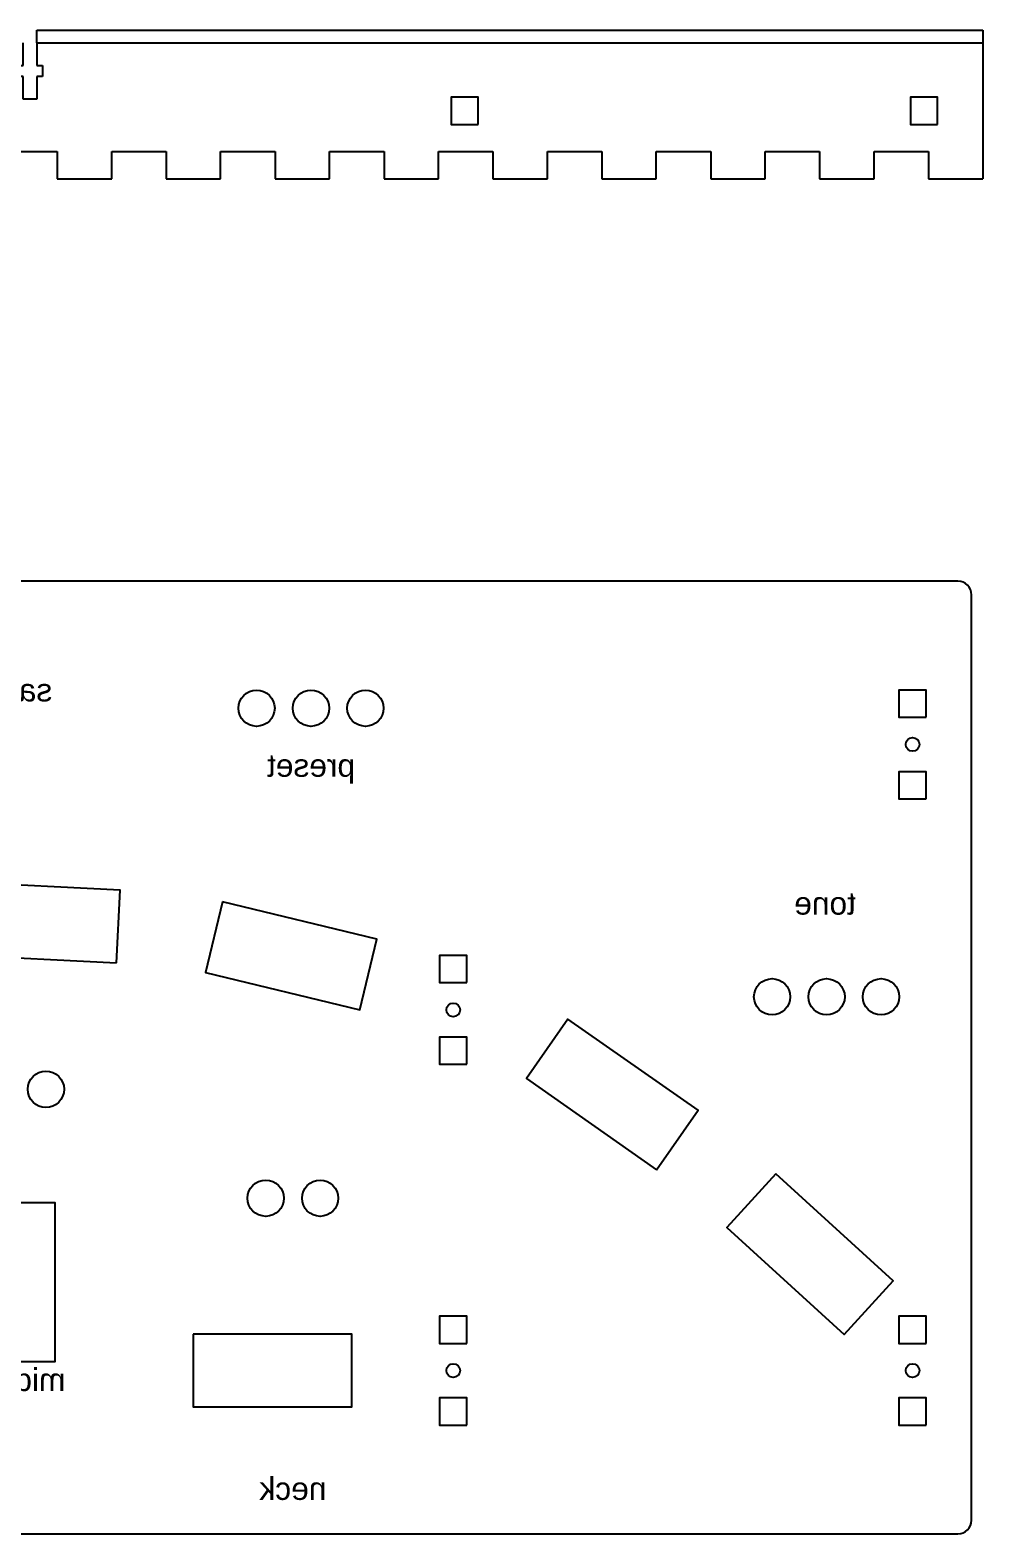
# Model space of a CAD drawing. Header units: millimetres. Extents: x -118 to 856, y -46 to 612.
# Drawn here: x 645.5 to 855.5, y -46.3 to 285.2 of the extents above; entities that cross this region are included whole.
import ezdxf
from ezdxf.enums import TextEntityAlignment as Align

# ---------------------------------------------------------------- set-up
doc = ezdxf.new("R2010")
doc.units = ezdxf.units.MM
doc.layers.add('Holes', color=1, linetype='Continuous')
doc.layers.add('text', color=5, linetype='Continuous')
doc.styles.get("Standard").update_dxf_attribs({"font": 'Arial.ttf'})

# ---------------------------------------------------------------- blocks, each defined once
blk = doc.blocks.new('M3 Bolt Nut Slot')
for p, q in [((-12.4, -3), (-12.4, 0)), ((-12.4, 0), (-7.4, 0)), ((-7.4, 0), (-7.4, 1.25)), ((-7.4, 1.25), (-5, 1.25)), ((-5, 1.25), (-5, 0)), ((-5, 0), (0, 0)), ((-7.4, -3), (-12.4, -3)), ((-7.4, -4.25), (-7.4, -3)), ((0, -3), (-5, -3)), ((-5, -3), (-5, -4.25)), ((-5, -4.25), (-7.4, -4.25))]:
    blk.add_line(p, q)
blk = doc.blocks.new('Front Panel')
for p, q in [((211.5, -2.798), (211.5, 0)), ((211.5, 0), (420, 0)), ((211.5, -2.798), (211.5, 0)), ((211.5, 0), (420, 0)), ((211.5, -2.798), (211.5, 0)), ((211.5, 0), (420, 0)), ((211.5, -2.798), (211.5, 0)), ((211.5, 0), (420, 0)), ((211.5, -2.798), (211.5, 0)), ((211.5, 0), (420, 0)), ((211.5, -2.798), (211.5, 0)), ((211.5, 0), (420, 0)), ((211.5, -2.798), (211.5, 0)), ((211.5, 0), (420, 0)), ((211.5, -2.798), (211.5, 0)), ((211.5, 0), (420, 0)), ((211.5, -2.798), (211.5, 0)), ((211.5, 0), (420, 0)), ((211.5, -2.798), (211.5, 0)), ((211.5, 0), (420, 0)), ((211.5, -2.798), (211.5, 0)), ((211.5, 0), (420, 0)), ((211.5, -2.798), (211.5, 0)), ((211.5, 0), (420, 0)), ((211.5, -2.798), (211.5, 0)), ((211.5, 0), (420, 0)), ((211.5, -2.798), (211.5, 0)), ((211.5, 0), (420, 0)), ((211.5, -2.798), (211.5, 0)), ((211.5, 0), (420, 0)), ((211.5, -2.798), (211.5, 0)), ((211.5, 0), (420, 0)), ((211.5, -2.798), (211.5, 0)), ((211.5, 0), (420, 0)), ((211.5, -2.798), (211.5, 0)), ((211.5, 0), (420, 0)), ((211.5, -2.798), (211.5, 0)), ((211.5, 0), (420, 0)), ((211.5, -2.798), (211.5, 0)), ((211.5, 0), (420, 0)), ((211.5, -2.798), (211.5, 0)), ((211.5, 0), (420, 0)), ((211.5, -2.798), (211.5, 0)), ((211.5, 0), (420, 0)), ((211.5, -2.798), (211.5, 0)), ((211.5, 0), (420, 0)), ((211.5, -2.798), (211.5, 0)), ((211.5, 0), (420, 0)), ((211.5, -2.798), (211.5, 0)), ((211.5, 0), (420, 0)), ((211.5, -2.798), (211.5, 0)), ((211.5, 0), (420, 0)), ((211.5, -2.798), (211.5, 0)), ((211.5, 0), (420, 0)), ((211.5, -2.798), (211.5, 0)), ((211.5, 0), (420, 0)), ((211.5, -2.798), (211.5, 0)), ((211.5, 0), (420, 0)), ((211.5, -2.798), (211.5, 0)), ((211.5, 0), (420, 0)), ((420, 0), (420, -32.798)), ((420, 0), (420, -32.798)), ((420, 0), (420, -32.798)), ((420, 0), (420, -32.798)), ((420, 0), (420, -32.798)), ((420, 0), (420, -32.798)), ((420, 0), (420, -32.798)), ((420, 0), (420, -32.798)), ((204, -26.798), (216, -26.798)), ((204, -26.798), (216, -26.798)), ((204, -26.798), (216, -26.798)), ((204, -26.798), (216, -26.798)), ((204, -26.798), (216, -26.798)), ((204, -26.798), (216, -26.798)), ((204, -26.798), (216, -26.798)), ((204, -26.798), (216, -26.798)), ((204, -26.798), (216, -26.798)), ((204, -26.798), (216, -26.798)), ((204, -26.798), (216, -26.798)), ((204, -26.798), (216, -26.798)), ((204, -26.798), (216, -26.798)), ((204, -26.798), (216, -26.798)), ((204, -26.798), (216, -26.798)), ((204, -26.798), (216, -26.798)), ((204, -26.798), (216, -26.798)), ((204, -26.798), (216, -26.798)), ((204, -26.798), (216, -26.798)), ((204, -26.798), (216, -26.798)), ((204, -26.798), (216, -26.798)), ((204, -26.798), (216, -26.798)), ((204, -26.798), (216, -26.798)), ((204, -26.798), (216, -26.798)), ((204, -26.798), (216, -26.798)), ((204, -26.798), (216, -26.798)), ((204, -26.798), (216, -26.798)), ((204, -26.798), (216, -26.798)), ((204, -26.798), (216, -26.798)), ((204, -26.798), (216, -26.798)), ((216, -26.798), (216, -32.798)), ((216, -26.798), (216, -32.798)), ((216, -26.798), (216, -32.798)), ((216, -26.798), (216, -32.798)), ((216, -26.798), (216, -32.798)), ((216, -26.798), (216, -32.798)), ((216, -26.798), (216, -32.798)), ((216, -26.798), (216, -32.798)), ((216, -26.798), (216, -32.798)), ((216, -26.798), (216, -32.798)), ((216, -26.798), (216, -32.798)), ((216, -26.798), (216, -32.798)), ((216, -26.798), (216, -32.798)), ((216, -26.798), (216, -32.798)), ((216, -26.798), (216, -32.798)), ((216, -26.798), (216, -32.798)), ((216, -26.798), (216, -32.798)), ((216, -26.798), (216, -32.798)), ((216, -26.798), (216, -32.798)), ((216, -26.798), (216, -32.798)), ((216, -26.798), (216, -32.798)), ((216, -26.798), (216, -32.798)), ((216, -26.798), (216, -32.798)), ((216, -26.798), (216, -32.798)), ((216, -26.798), (216, -32.798)), ((216, -26.798), (216, -32.798)), ((216, -26.798), (216, -32.798)), ((216, -26.798), (216, -32.798)), ((216, -26.798), (216, -32.798)), ((216, -26.798), (216, -32.798)), ((228, -32.798), (228, -26.798)), ((228, -26.798), (240, -26.798)), ((228, -32.798), (228, -26.798)), ((228, -26.798), (240, -26.798)), ((228, -32.798), (228, -26.798)), ((228, -26.798), (240, -26.798)), ((228, -32.798), (228, -26.798)), ((228, -26.798), (240, -26.798)), ((228, -32.798), (228, -26.798)), ((228, -26.798), (240, -26.798)), ((228, -32.798), (228, -26.798)), ((228, -26.798), (240, -26.798)), ((228, -32.798), (228, -26.798)), ((228, -26.798), (240, -26.798)), ((228, -32.798), (228, -26.798)), ((228, -26.798), (240, -26.798)), ((228, -32.798), (228, -26.798)), ((228, -26.798), (240, -26.798)), ((228, -32.798), (228, -26.798)), ((228, -26.798), (240, -26.798)), ((228, -32.798), (228, -26.798)), ((228, -26.798), (240, -26.798)), ((228, -32.798), (228, -26.798)), ((228, -26.798), (240, -26.798)), ((228, -32.798), (228, -26.798)), ((228, -26.798), (240, -26.798)), ((228, -32.798), (228, -26.798)), ((228, -26.798), (240, -26.798)), ((228, -32.798), (228, -26.798)), ((228, -26.798), (240, -26.798)), ((228, -32.798), (228, -26.798)), ((228, -26.798), (240, -26.798)), ((228, -32.798), (228, -26.798)), ((228, -26.798), (240, -26.798)), ((228, -32.798), (228, -26.798)), ((228, -26.798), (240, -26.798)), ((228, -32.798), (228, -26.798)), ((228, -26.798), (240, -26.798)), ((228, -32.798), (228, -26.798)), ((228, -26.798), (240, -26.798)), ((228, -32.798), (228, -26.798)), ((228, -26.798), (240, -26.798)), ((228, -32.798), (228, -26.798)), ((228, -26.798), (240, -26.798)), ((228, -32.798), (228, -26.798)), ((228, -26.798), (240, -26.798)), ((228, -32.798), (228, -26.798)), ((228, -26.798), (240, -26.798)), ((228, -32.798), (228, -26.798)), ((228, -26.798), (240, -26.798)), ((228, -32.798), (228, -26.798)), ((228, -26.798), (240, -26.798)), ((228, -32.798), (228, -26.798)), ((228, -26.798), (240, -26.798)), ((228, -32.798), (228, -26.798)), ((228, -26.798), (240, -26.798)), ((228, -32.798), (228, -26.798)), ((228, -26.798), (240, -26.798)), ((228, -32.798), (228, -26.798)), ((228, -26.798), (240, -26.798)), ((240, -26.798), (240, -32.798)), ((240, -26.798), (240, -32.798)), ((240, -26.798), (240, -32.798)), ((240, -26.798), (240, -32.798)), ((240, -26.798), (240, -32.798)), ((240, -26.798), (240, -32.798)), ((240, -26.798), (240, -32.798)), ((240, -26.798), (240, -32.798)), ((240, -26.798), (240, -32.798)), ((240, -26.798), (240, -32.798)), ((240, -26.798), (240, -32.798)), ((240, -26.798), (240, -32.798)), ((240, -26.798), (240, -32.798)), ((240, -26.798), (240, -32.798)), ((240, -26.798), (240, -32.798)), ((240, -26.798), (240, -32.798)), ((240, -26.798), (240, -32.798)), ((240, -26.798), (240, -32.798)), ((240, -26.798), (240, -32.798)), ((240, -26.798), (240, -32.798)), ((240, -26.798), (240, -32.798)), ((240, -26.798), (240, -32.798)), ((240, -26.798), (240, -32.798)), ((240, -26.798), (240, -32.798)), ((240, -26.798), (240, -32.798)), ((240, -26.798), (240, -32.798)), ((240, -26.798), (240, -32.798)), ((240, -26.798), (240, -32.798)), ((240, -26.798), (240, -32.798)), ((240, -26.798), (240, -32.798)), ((252, -32.798), (252, -26.798)), ((252, -26.798), (264, -26.798)), ((252, -32.798), (252, -26.798)), ((252, -26.798), (264, -26.798)), ((252, -32.798), (252, -26.798)), ((252, -26.798), (264, -26.798)), ((252, -32.798), (252, -26.798)), ((252, -26.798), (264, -26.798)), ((252, -32.798), (252, -26.798)), ((252, -26.798), (264, -26.798)), ((252, -32.798), (252, -26.798)), ((252, -26.798), (264, -26.798)), ((252, -32.798), (252, -26.798)), ((252, -26.798), (264, -26.798)), ((252, -32.798), (252, -26.798)), ((252, -26.798), (264, -26.798)), ((252, -32.798), (252, -26.798)), ((252, -26.798), (264, -26.798)), ((252, -32.798), (252, -26.798)), ((252, -26.798), (264, -26.798)), ((252, -32.798), (252, -26.798)), ((252, -26.798), (264, -26.798)), ((252, -32.798), (252, -26.798)), ((252, -26.798), (264, -26.798)), ((252, -32.798), (252, -26.798)), ((252, -26.798), (264, -26.798)), ((252, -32.798), (252, -26.798)), ((252, -26.798), (264, -26.798)), ((252, -32.798), (252, -26.798)), ((252, -26.798), (264, -26.798)), ((252, -32.798), (252, -26.798)), ((252, -26.798), (264, -26.798)), ((252, -32.798), (252, -26.798)), ((252, -26.798), (264, -26.798)), ((252, -32.798), (252, -26.798)), ((252, -26.798), (264, -26.798)), ((252, -32.798), (252, -26.798)), ((252, -26.798), (264, -26.798)), ((252, -32.798), (252, -26.798)), ((252, -26.798), (264, -26.798)), ((252, -32.798), (252, -26.798)), ((252, -26.798), (264, -26.798)), ((252, -32.798), (252, -26.798)), ((252, -26.798), (264, -26.798)), ((252, -32.798), (252, -26.798)), ((252, -26.798), (264, -26.798)), ((252, -32.798), (252, -26.798)), ((252, -26.798), (264, -26.798)), ((252, -32.798), (252, -26.798)), ((252, -26.798), (264, -26.798)), ((252, -32.798), (252, -26.798)), ((252, -26.798), (264, -26.798)), ((252, -32.798), (252, -26.798)), ((252, -26.798), (264, -26.798)), ((252, -32.798), (252, -26.798)), ((252, -26.798), (264, -26.798)), ((252, -32.798), (252, -26.798)), ((252, -26.798), (264, -26.798)), ((252, -32.798), (252, -26.798)), ((252, -26.798), (264, -26.798)), ((264, -26.798), (264, -32.798)), ((264, -26.798), (264, -32.798)), ((264, -26.798), (264, -32.798)), ((264, -26.798), (264, -32.798)), ((264, -26.798), (264, -32.798)), ((264, -26.798), (264, -32.798)), ((264, -26.798), (264, -32.798)), ((264, -26.798), (264, -32.798)), ((264, -26.798), (264, -32.798)), ((264, -26.798), (264, -32.798)), ((264, -26.798), (264, -32.798)), ((264, -26.798), (264, -32.798)), ((264, -26.798), (264, -32.798)), ((264, -26.798), (264, -32.798)), ((264, -26.798), (264, -32.798)), ((264, -26.798), (264, -32.798)), ((264, -26.798), (264, -32.798)), ((264, -26.798), (264, -32.798)), ((264, -26.798), (264, -32.798)), ((264, -26.798), (264, -32.798)), ((264, -26.798), (264, -32.798)), ((264, -26.798), (264, -32.798)), ((264, -26.798), (264, -32.798)), ((264, -26.798), (264, -32.798)), ((264, -26.798), (264, -32.798)), ((264, -26.798), (264, -32.798)), ((264, -26.798), (264, -32.798)), ((264, -26.798), (264, -32.798)), ((264, -26.798), (264, -32.798)), ((264, -26.798), (264, -32.798)), ((276, -32.798), (276, -26.798)), ((276, -26.798), (288, -26.798)), ((276, -32.798), (276, -26.798)), ((276, -26.798), (288, -26.798)), ((276, -32.798), (276, -26.798)), ((276, -26.798), (288, -26.798)), ((276, -32.798), (276, -26.798)), ((276, -26.798), (288, -26.798)), ((276, -32.798), (276, -26.798)), ((276, -26.798), (288, -26.798)), ((276, -32.798), (276, -26.798)), ((276, -26.798), (288, -26.798)), ((276, -32.798), (276, -26.798)), ((276, -26.798), (288, -26.798)), ((276, -32.798), (276, -26.798)), ((276, -26.798), (288, -26.798)), ((276, -32.798), (276, -26.798)), ((276, -26.798), (288, -26.798)), ((276, -32.798), (276, -26.798)), ((276, -26.798), (288, -26.798)), ((276, -32.798), (276, -26.798)), ((276, -26.798), (288, -26.798)), ((276, -32.798), (276, -26.798)), ((276, -26.798), (288, -26.798)), ((276, -32.798), (276, -26.798)), ((276, -26.798), (288, -26.798)), ((276, -32.798), (276, -26.798)), ((276, -26.798), (288, -26.798)), ((276, -32.798), (276, -26.798)), ((276, -26.798), (288, -26.798)), ((276, -32.798), (276, -26.798)), ((276, -26.798), (288, -26.798)), ((276, -32.798), (276, -26.798)), ((276, -26.798), (288, -26.798)), ((276, -32.798), (276, -26.798)), ((276, -26.798), (288, -26.798)), ((276, -32.798), (276, -26.798)), ((276, -26.798), (288, -26.798)), ((276, -32.798), (276, -26.798)), ((276, -26.798), (288, -26.798)), ((276, -32.798), (276, -26.798)), ((276, -26.798), (288, -26.798)), ((276, -32.798), (276, -26.798)), ((276, -26.798), (288, -26.798)), ((276, -32.798), (276, -26.798)), ((276, -26.798), (288, -26.798)), ((276, -32.798), (276, -26.798)), ((276, -26.798), (288, -26.798)), ((276, -32.798), (276, -26.798)), ((276, -26.798), (288, -26.798)), ((276, -32.798), (276, -26.798)), ((276, -26.798), (288, -26.798)), ((276, -32.798), (276, -26.798)), ((276, -26.798), (288, -26.798)), ((276, -32.798), (276, -26.798)), ((276, -26.798), (288, -26.798)), ((276, -32.798), (276, -26.798)), ((276, -26.798), (288, -26.798)), ((276, -32.798), (276, -26.798)), ((276, -26.798), (288, -26.798)), ((288, -26.798), (288, -32.798)), ((288, -26.798), (288, -32.798)), ((288, -26.798), (288, -32.798)), ((288, -26.798), (288, -32.798)), ((288, -26.798), (288, -32.798)), ((288, -26.798), (288, -32.798)), ((288, -26.798), (288, -32.798)), ((288, -26.798), (288, -32.798)), ((288, -26.798), (288, -32.798)), ((288, -26.798), (288, -32.798)), ((288, -26.798), (288, -32.798)), ((288, -26.798), (288, -32.798)), ((288, -26.798), (288, -32.798)), ((288, -26.798), (288, -32.798)), ((288, -26.798), (288, -32.798)), ((288, -26.798), (288, -32.798)), ((288, -26.798), (288, -32.798)), ((288, -26.798), (288, -32.798)), ((288, -26.798), (288, -32.798)), ((288, -26.798), (288, -32.798)), ((288, -26.798), (288, -32.798)), ((288, -26.798), (288, -32.798)), ((288, -26.798), (288, -32.798)), ((288, -26.798), (288, -32.798)), ((288, -26.798), (288, -32.798)), ((288, -26.798), (288, -32.798)), ((288, -26.798), (288, -32.798)), ((288, -26.798), (288, -32.798)), ((288, -26.798), (288, -32.798)), ((288, -26.798), (288, -32.798)), ((300, -32.798), (300, -26.798)), ((300, -26.798), (312, -26.798)), ((300, -32.798), (300, -26.798)), ((300, -26.798), (312, -26.798)), ((300, -32.798), (300, -26.798)), ((300, -26.798), (312, -26.798)), ((300, -32.798), (300, -26.798)), ((300, -26.798), (312, -26.798)), ((300, -32.798), (300, -26.798)), ((300, -26.798), (312, -26.798)), ((300, -32.798), (300, -26.798)), ((300, -26.798), (312, -26.798)), ((300, -32.798), (300, -26.798)), ((300, -26.798), (312, -26.798)), ((300, -32.798), (300, -26.798)), ((300, -26.798), (312, -26.798)), ((300, -32.798), (300, -26.798)), ((300, -26.798), (312, -26.798)), ((300, -32.798), (300, -26.798)), ((300, -26.798), (312, -26.798)), ((300, -32.798), (300, -26.798)), ((300, -26.798), (312, -26.798)), ((300, -32.798), (300, -26.798)), ((300, -26.798), (312, -26.798)), ((300, -32.798), (300, -26.798)), ((300, -26.798), (312, -26.798)), ((300, -32.798), (300, -26.798)), ((300, -26.798), (312, -26.798)), ((300, -32.798), (300, -26.798)), ((300, -26.798), (312, -26.798)), ((300, -32.798), (300, -26.798)), ((300, -26.798), (312, -26.798)), ((300, -32.798), (300, -26.798)), ((300, -26.798), (312, -26.798)), ((300, -32.798), (300, -26.798)), ((300, -26.798), (312, -26.798)), ((300, -32.798), (300, -26.798)), ((300, -26.798), (312, -26.798)), ((300, -32.798), (300, -26.798)), ((300, -26.798), (312, -26.798)), ((300, -32.798), (300, -26.798)), ((300, -26.798), (312, -26.798)), ((300, -32.798), (300, -26.798)), ((300, -26.798), (312, -26.798)), ((300, -32.798), (300, -26.798)), ((300, -26.798), (312, -26.798)), ((300, -32.798), (300, -26.798)), ((300, -26.798), (312, -26.798)), ((300, -32.798), (300, -26.798)), ((300, -26.798), (312, -26.798)), ((300, -32.798), (300, -26.798)), ((300, -26.798), (312, -26.798)), ((300, -32.798), (300, -26.798)), ((300, -26.798), (312, -26.798)), ((300, -32.798), (300, -26.798)), ((300, -26.798), (312, -26.798)), ((300, -32.798), (300, -26.798)), ((300, -26.798), (312, -26.798)), ((300, -32.798), (300, -26.798)), ((300, -26.798), (312, -26.798)), ((312, -26.798), (312, -32.798)), ((312, -26.798), (312, -32.798)), ((312, -26.798), (312, -32.798)), ((312, -26.798), (312, -32.798)), ((312, -26.798), (312, -32.798)), ((312, -26.798), (312, -32.798)), ((312, -26.798), (312, -32.798)), ((312, -26.798), (312, -32.798)), ((312, -26.798), (312, -32.798)), ((312, -26.798), (312, -32.798)), ((312, -26.798), (312, -32.798)), ((312, -26.798), (312, -32.798)), ((312, -26.798), (312, -32.798)), ((312, -26.798), (312, -32.798)), ((312, -26.798), (312, -32.798)), ((312, -26.798), (312, -32.798)), ((312, -26.798), (312, -32.798)), ((312, -26.798), (312, -32.798)), ((312, -26.798), (312, -32.798)), ((312, -26.798), (312, -32.798)), ((312, -26.798), (312, -32.798)), ((312, -26.798), (312, -32.798)), ((312, -26.798), (312, -32.798)), ((312, -26.798), (312, -32.798)), ((312, -26.798), (312, -32.798)), ((312, -26.798), (312, -32.798)), ((312, -26.798), (312, -32.798)), ((312, -26.798), (312, -32.798)), ((312, -26.798), (312, -32.798)), ((312, -26.798), (312, -32.798)), ((324, -32.798), (324, -26.798)), ((324, -26.798), (336, -26.798)), ((324, -32.798), (324, -26.798)), ((324, -26.798), (336, -26.798)), ((324, -32.798), (324, -26.798)), ((324, -26.798), (336, -26.798)), ((324, -32.798), (324, -26.798)), ((324, -26.798), (336, -26.798)), ((324, -32.798), (324, -26.798)), ((324, -26.798), (336, -26.798)), ((324, -32.798), (324, -26.798)), ((324, -26.798), (336, -26.798)), ((324, -32.798), (324, -26.798)), ((324, -26.798), (336, -26.798)), ((324, -32.798), (324, -26.798)), ((324, -26.798), (336, -26.798)), ((324, -32.798), (324, -26.798)), ((324, -26.798), (336, -26.798)), ((324, -32.798), (324, -26.798)), ((324, -26.798), (336, -26.798)), ((324, -32.798), (324, -26.798)), ((324, -26.798), (336, -26.798)), ((324, -32.798), (324, -26.798)), ((324, -26.798), (336, -26.798)), ((324, -32.798), (324, -26.798)), ((324, -26.798), (336, -26.798)), ((324, -32.798), (324, -26.798)), ((324, -26.798), (336, -26.798)), ((324, -32.798), (324, -26.798)), ((324, -26.798), (336, -26.798)), ((324, -32.798), (324, -26.798)), ((324, -26.798), (336, -26.798)), ((324, -32.798), (324, -26.798)), ((324, -26.798), (336, -26.798)), ((324, -32.798), (324, -26.798)), ((324, -26.798), (336, -26.798)), ((324, -32.798), (324, -26.798)), ((324, -26.798), (336, -26.798)), ((324, -32.798), (324, -26.798)), ((324, -26.798), (336, -26.798)), ((324, -32.798), (324, -26.798)), ((324, -26.798), (336, -26.798)), ((324, -32.798), (324, -26.798)), ((324, -26.798), (336, -26.798)), ((324, -32.798), (324, -26.798)), ((324, -26.798), (336, -26.798)), ((324, -32.798), (324, -26.798)), ((324, -26.798), (336, -26.798)), ((324, -32.798), (324, -26.798)), ((324, -26.798), (336, -26.798)), ((324, -32.798), (324, -26.798)), ((324, -26.798), (336, -26.798)), ((324, -32.798), (324, -26.798)), ((324, -26.798), (336, -26.798)), ((324, -32.798), (324, -26.798)), ((324, -26.798), (336, -26.798)), ((324, -32.798), (324, -26.798)), ((324, -26.798), (336, -26.798)), ((324, -32.798), (324, -26.798)), ((324, -26.798), (336, -26.798)), ((336, -26.798), (336, -32.798)), ((336, -26.798), (336, -32.798)), ((336, -26.798), (336, -32.798)), ((336, -26.798), (336, -32.798)), ((336, -26.798), (336, -32.798)), ((336, -26.798), (336, -32.798)), ((336, -26.798), (336, -32.798)), ((336, -26.798), (336, -32.798)), ((336, -26.798), (336, -32.798)), ((336, -26.798), (336, -32.798)), ((336, -26.798), (336, -32.798)), ((336, -26.798), (336, -32.798)), ((336, -26.798), (336, -32.798)), ((336, -26.798), (336, -32.798)), ((336, -26.798), (336, -32.798)), ((336, -26.798), (336, -32.798)), ((336, -26.798), (336, -32.798)), ((336, -26.798), (336, -32.798)), ((336, -26.798), (336, -32.798)), ((336, -26.798), (336, -32.798)), ((336, -26.798), (336, -32.798)), ((336, -26.798), (336, -32.798)), ((336, -26.798), (336, -32.798)), ((336, -26.798), (336, -32.798)), ((336, -26.798), (336, -32.798)), ((336, -26.798), (336, -32.798)), ((336, -26.798), (336, -32.798)), ((336, -26.798), (336, -32.798)), ((336, -26.798), (336, -32.798)), ((336, -26.798), (336, -32.798)), ((348, -32.798), (348, -26.798)), ((348, -26.798), (360, -26.798)), ((348, -32.798), (348, -26.798)), ((348, -26.798), (360, -26.798)), ((348, -32.798), (348, -26.798)), ((348, -26.798), (360, -26.798)), ((348, -32.798), (348, -26.798)), ((348, -26.798), (360, -26.798)), ((348, -32.798), (348, -26.798)), ((348, -26.798), (360, -26.798)), ((348, -32.798), (348, -26.798)), ((348, -26.798), (360, -26.798)), ((348, -32.798), (348, -26.798)), ((348, -26.798), (360, -26.798)), ((348, -32.798), (348, -26.798)), ((348, -26.798), (360, -26.798)), ((348, -32.798), (348, -26.798)), ((348, -26.798), (360, -26.798)), ((348, -32.798), (348, -26.798)), ((348, -26.798), (360, -26.798)), ((348, -32.798), (348, -26.798)), ((348, -26.798), (360, -26.798)), ((348, -32.798), (348, -26.798)), ((348, -26.798), (360, -26.798)), ((348, -32.798), (348, -26.798)), ((348, -26.798), (360, -26.798)), ((348, -32.798), (348, -26.798)), ((348, -26.798), (360, -26.798)), ((348, -32.798), (348, -26.798)), ((348, -26.798), (360, -26.798)), ((348, -32.798), (348, -26.798)), ((348, -26.798), (360, -26.798)), ((348, -32.798), (348, -26.798)), ((348, -26.798), (360, -26.798)), ((348, -32.798), (348, -26.798)), ((348, -26.798), (360, -26.798)), ((348, -32.798), (348, -26.798)), ((348, -26.798), (360, -26.798)), ((348, -32.798), (348, -26.798)), ((348, -26.798), (360, -26.798)), ((348, -32.798), (348, -26.798)), ((348, -26.798), (360, -26.798)), ((348, -32.798), (348, -26.798)), ((348, -26.798), (360, -26.798)), ((348, -32.798), (348, -26.798)), ((348, -26.798), (360, -26.798)), ((348, -32.798), (348, -26.798)), ((348, -26.798), (360, -26.798)), ((348, -32.798), (348, -26.798)), ((348, -26.798), (360, -26.798)), ((348, -32.798), (348, -26.798)), ((348, -26.798), (360, -26.798)), ((348, -32.798), (348, -26.798)), ((348, -26.798), (360, -26.798)), ((348, -32.798), (348, -26.798)), ((348, -26.798), (360, -26.798)), ((348, -32.798), (348, -26.798)), ((348, -26.798), (360, -26.798)), ((348, -32.798), (348, -26.798)), ((348, -26.798), (360, -26.798)), ((360, -26.798), (360, -32.798)), ((360, -26.798), (360, -32.798)), ((360, -26.798), (360, -32.798)), ((360, -26.798), (360, -32.798)), ((360, -26.798), (360, -32.798)), ((360, -26.798), (360, -32.798)), ((360, -26.798), (360, -32.798)), ((360, -26.798), (360, -32.798)), ((360, -26.798), (360, -32.798)), ((360, -26.798), (360, -32.798)), ((360, -26.798), (360, -32.798)), ((360, -26.798), (360, -32.798)), ((360, -26.798), (360, -32.798)), ((360, -26.798), (360, -32.798)), ((360, -26.798), (360, -32.798)), ((360, -26.798), (360, -32.798)), ((360, -26.798), (360, -32.798)), ((360, -26.798), (360, -32.798)), ((360, -26.798), (360, -32.798)), ((360, -26.798), (360, -32.798)), ((360, -26.798), (360, -32.798)), ((360, -26.798), (360, -32.798)), ((360, -26.798), (360, -32.798)), ((360, -26.798), (360, -32.798)), ((360, -26.798), (360, -32.798)), ((360, -26.798), (360, -32.798)), ((360, -26.798), (360, -32.798)), ((360, -26.798), (360, -32.798)), ((360, -26.798), (360, -32.798)), ((360, -26.798), (360, -32.798)), ((372, -32.798), (372, -26.798)), ((372, -26.798), (384, -26.798)), ((372, -32.798), (372, -26.798)), ((372, -26.798), (384, -26.798)), ((372, -32.798), (372, -26.798)), ((372, -26.798), (384, -26.798)), ((372, -32.798), (372, -26.798)), ((372, -26.798), (384, -26.798)), ((372, -32.798), (372, -26.798)), ((372, -26.798), (384, -26.798)), ((372, -32.798), (372, -26.798)), ((372, -26.798), (384, -26.798)), ((372, -32.798), (372, -26.798)), ((372, -26.798), (384, -26.798)), ((372, -32.798), (372, -26.798)), ((372, -26.798), (384, -26.798)), ((372, -32.798), (372, -26.798)), ((372, -26.798), (384, -26.798)), ((372, -32.798), (372, -26.798)), ((372, -26.798), (384, -26.798)), ((372, -32.798), (372, -26.798)), ((372, -26.798), (384, -26.798)), ((372, -32.798), (372, -26.798)), ((372, -26.798), (384, -26.798)), ((372, -32.798), (372, -26.798)), ((372, -26.798), (384, -26.798)), ((372, -32.798), (372, -26.798)), ((372, -26.798), (384, -26.798)), ((372, -32.798), (372, -26.798)), ((372, -26.798), (384, -26.798)), ((372, -32.798), (372, -26.798)), ((372, -26.798), (384, -26.798)), ((372, -32.798), (372, -26.798)), ((372, -26.798), (384, -26.798)), ((372, -32.798), (372, -26.798)), ((372, -26.798), (384, -26.798)), ((372, -32.798), (372, -26.798)), ((372, -26.798), (384, -26.798)), ((372, -32.798), (372, -26.798)), ((372, -26.798), (384, -26.798)), ((372, -32.798), (372, -26.798)), ((372, -26.798), (384, -26.798)), ((372, -32.798), (372, -26.798)), ((372, -26.798), (384, -26.798)), ((372, -32.798), (372, -26.798)), ((372, -26.798), (384, -26.798)), ((372, -32.798), (372, -26.798)), ((372, -26.798), (384, -26.798)), ((372, -32.798), (372, -26.798)), ((372, -26.798), (384, -26.798)), ((372, -32.798), (372, -26.798)), ((372, -26.798), (384, -26.798)), ((372, -32.798), (372, -26.798)), ((372, -26.798), (384, -26.798)), ((372, -32.798), (372, -26.798)), ((372, -26.798), (384, -26.798)), ((372, -32.798), (372, -26.798)), ((372, -26.798), (384, -26.798)), ((372, -32.798), (372, -26.798)), ((372, -26.798), (384, -26.798)), ((384, -26.798), (384, -32.798)), ((384, -26.798), (384, -32.798)), ((384, -26.798), (384, -32.798)), ((384, -26.798), (384, -32.798)), ((384, -26.798), (384, -32.798)), ((384, -26.798), (384, -32.798)), ((384, -26.798), (384, -32.798)), ((384, -26.798), (384, -32.798)), ((384, -26.798), (384, -32.798)), ((384, -26.798), (384, -32.798)), ((384, -26.798), (384, -32.798)), ((384, -26.798), (384, -32.798)), ((384, -26.798), (384, -32.798)), ((384, -26.798), (384, -32.798)), ((384, -26.798), (384, -32.798)), ((384, -26.798), (384, -32.798)), ((384, -26.798), (384, -32.798)), ((384, -26.798), (384, -32.798)), ((384, -26.798), (384, -32.798)), ((384, -26.798), (384, -32.798)), ((384, -26.798), (384, -32.798)), ((384, -26.798), (384, -32.798)), ((384, -26.798), (384, -32.798)), ((384, -26.798), (384, -32.798)), ((384, -26.798), (384, -32.798)), ((384, -26.798), (384, -32.798)), ((384, -26.798), (384, -32.798)), ((384, -26.798), (384, -32.798)), ((384, -26.798), (384, -32.798)), ((384, -26.798), (384, -32.798)), ((396, -32.798), (396, -26.798)), ((396, -26.798), (408, -26.798)), ((396, -32.798), (396, -26.798)), ((396, -26.798), (408, -26.798)), ((396, -32.798), (396, -26.798)), ((396, -26.798), (408, -26.798)), ((396, -32.798), (396, -26.798)), ((396, -26.798), (408, -26.798)), ((396, -32.798), (396, -26.798)), ((396, -26.798), (408, -26.798)), ((396, -32.798), (396, -26.798)), ((396, -26.798), (408, -26.798)), ((396, -32.798), (396, -26.798)), ((396, -26.798), (408, -26.798)), ((396, -32.798), (396, -26.798)), ((396, -26.798), (408, -26.798)), ((396, -32.798), (396, -26.798)), ((396, -26.798), (408, -26.798)), ((396, -32.798), (396, -26.798)), ((396, -26.798), (408, -26.798)), ((396, -32.798), (396, -26.798)), ((396, -26.798), (408, -26.798)), ((396, -32.798), (396, -26.798)), ((396, -26.798), (408, -26.798)), ((396, -32.798), (396, -26.798)), ((396, -26.798), (408, -26.798)), ((396, -32.798), (396, -26.798)), ((396, -26.798), (408, -26.798)), ((396, -32.798), (396, -26.798)), ((396, -26.798), (408, -26.798)), ((396, -32.798), (396, -26.798)), ((396, -26.798), (408, -26.798)), ((396, -32.798), (396, -26.798)), ((396, -26.798), (408, -26.798)), ((396, -32.798), (396, -26.798)), ((396, -26.798), (408, -26.798)), ((396, -32.798), (396, -26.798)), ((396, -26.798), (408, -26.798)), ((396, -32.798), (396, -26.798)), ((396, -26.798), (408, -26.798)), ((396, -32.798), (396, -26.798)), ((396, -26.798), (408, -26.798)), ((396, -32.798), (396, -26.798)), ((396, -26.798), (408, -26.798)), ((396, -32.798), (396, -26.798)), ((396, -26.798), (408, -26.798)), ((396, -32.798), (396, -26.798)), ((396, -26.798), (408, -26.798)), ((396, -32.798), (396, -26.798)), ((396, -26.798), (408, -26.798)), ((396, -32.798), (396, -26.798)), ((396, -26.798), (408, -26.798)), ((396, -32.798), (396, -26.798)), ((396, -26.798), (408, -26.798)), ((396, -32.798), (396, -26.798)), ((396, -26.798), (408, -26.798)), ((396, -32.798), (396, -26.798)), ((396, -26.798), (408, -26.798)), ((396, -32.798), (396, -26.798)), ((396, -26.798), (408, -26.798)), ((408, -26.798), (408, -32.798)), ((408, -26.798), (408, -32.798)), ((408, -26.798), (408, -32.798)), ((408, -26.798), (408, -32.798)), ((408, -26.798), (408, -32.798)), ((408, -26.798), (408, -32.798)), ((408, -26.798), (408, -32.798)), ((408, -26.798), (408, -32.798)), ((408, -26.798), (408, -32.798)), ((408, -26.798), (408, -32.798)), ((408, -26.798), (408, -32.798)), ((408, -26.798), (408, -32.798)), ((408, -26.798), (408, -32.798)), ((408, -26.798), (408, -32.798)), ((408, -26.798), (408, -32.798)), ((408, -26.798), (408, -32.798)), ((408, -26.798), (408, -32.798)), ((408, -26.798), (408, -32.798)), ((408, -26.798), (408, -32.798)), ((408, -26.798), (408, -32.798)), ((408, -26.798), (408, -32.798)), ((408, -26.798), (408, -32.798)), ((408, -26.798), (408, -32.798)), ((408, -26.798), (408, -32.798)), ((408, -26.798), (408, -32.798)), ((408, -26.798), (408, -32.798)), ((408, -26.798), (408, -32.798)), ((408, -26.798), (408, -32.798)), ((408, -26.798), (408, -32.798)), ((408, -26.798), (408, -32.798)), ((216, -32.798), (228, -32.798)), ((216, -32.798), (228, -32.798)), ((216, -32.798), (228, -32.798)), ((216, -32.798), (228, -32.798)), ((216, -32.798), (228, -32.798)), ((216, -32.798), (228, -32.798)), ((216, -32.798), (228, -32.798)), ((216, -32.798), (228, -32.798)), ((216, -32.798), (228, -32.798)), ((216, -32.798), (228, -32.798)), ((216, -32.798), (228, -32.798)), ((216, -32.798), (228, -32.798)), ((216, -32.798), (228, -32.798)), ((216, -32.798), (228, -32.798)), ((216, -32.798), (228, -32.798)), ((216, -32.798), (228, -32.798)), ((216, -32.798), (228, -32.798)), ((216, -32.798), (228, -32.798)), ((216, -32.798), (228, -32.798)), ((216, -32.798), (228, -32.798)), ((216, -32.798), (228, -32.798)), ((216, -32.798), (228, -32.798)), ((216, -32.798), (228, -32.798)), ((216, -32.798), (228, -32.798)), ((216, -32.798), (228, -32.798)), ((216, -32.798), (228, -32.798)), ((216, -32.798), (228, -32.798)), ((216, -32.798), (228, -32.798)), ((216, -32.798), (228, -32.798)), ((216, -32.798), (228, -32.798)), ((240, -32.798), (252, -32.798)), ((240, -32.798), (252, -32.798)), ((240, -32.798), (252, -32.798)), ((240, -32.798), (252, -32.798)), ((240, -32.798), (252, -32.798)), ((240, -32.798), (252, -32.798)), ((240, -32.798), (252, -32.798)), ((240, -32.798), (252, -32.798)), ((240, -32.798), (252, -32.798)), ((240, -32.798), (252, -32.798)), ((240, -32.798), (252, -32.798)), ((240, -32.798), (252, -32.798)), ((240, -32.798), (252, -32.798)), ((240, -32.798), (252, -32.798)), ((240, -32.798), (252, -32.798)), ((240, -32.798), (252, -32.798)), ((240, -32.798), (252, -32.798)), ((240, -32.798), (252, -32.798)), ((240, -32.798), (252, -32.798)), ((240, -32.798), (252, -32.798)), ((240, -32.798), (252, -32.798)), ((240, -32.798), (252, -32.798)), ((240, -32.798), (252, -32.798)), ((240, -32.798), (252, -32.798)), ((240, -32.798), (252, -32.798)), ((240, -32.798), (252, -32.798)), ((240, -32.798), (252, -32.798)), ((240, -32.798), (252, -32.798)), ((240, -32.798), (252, -32.798)), ((240, -32.798), (252, -32.798)), ((264, -32.798), (276, -32.798)), ((264, -32.798), (276, -32.798)), ((264, -32.798), (276, -32.798)), ((264, -32.798), (276, -32.798)), ((264, -32.798), (276, -32.798)), ((264, -32.798), (276, -32.798)), ((264, -32.798), (276, -32.798)), ((264, -32.798), (276, -32.798)), ((264, -32.798), (276, -32.798)), ((264, -32.798), (276, -32.798)), ((264, -32.798), (276, -32.798)), ((264, -32.798), (276, -32.798)), ((264, -32.798), (276, -32.798)), ((264, -32.798), (276, -32.798)), ((264, -32.798), (276, -32.798)), ((264, -32.798), (276, -32.798)), ((264, -32.798), (276, -32.798)), ((264, -32.798), (276, -32.798)), ((264, -32.798), (276, -32.798)), ((264, -32.798), (276, -32.798)), ((264, -32.798), (276, -32.798)), ((264, -32.798), (276, -32.798)), ((264, -32.798), (276, -32.798)), ((264, -32.798), (276, -32.798)), ((264, -32.798), (276, -32.798)), ((264, -32.798), (276, -32.798)), ((264, -32.798), (276, -32.798)), ((264, -32.798), (276, -32.798)), ((264, -32.798), (276, -32.798)), ((264, -32.798), (276, -32.798)), ((288, -32.798), (300, -32.798)), ((288, -32.798), (300, -32.798)), ((288, -32.798), (300, -32.798)), ((288, -32.798), (300, -32.798)), ((288, -32.798), (300, -32.798)), ((288, -32.798), (300, -32.798)), ((288, -32.798), (300, -32.798)), ((288, -32.798), (300, -32.798)), ((288, -32.798), (300, -32.798)), ((288, -32.798), (300, -32.798)), ((288, -32.798), (300, -32.798)), ((288, -32.798), (300, -32.798)), ((288, -32.798), (300, -32.798)), ((288, -32.798), (300, -32.798)), ((288, -32.798), (300, -32.798)), ((288, -32.798), (300, -32.798)), ((288, -32.798), (300, -32.798)), ((288, -32.798), (300, -32.798)), ((288, -32.798), (300, -32.798)), ((288, -32.798), (300, -32.798)), ((288, -32.798), (300, -32.798)), ((288, -32.798), (300, -32.798)), ((288, -32.798), (300, -32.798)), ((288, -32.798), (300, -32.798)), ((288, -32.798), (300, -32.798)), ((288, -32.798), (300, -32.798)), ((288, -32.798), (300, -32.798)), ((288, -32.798), (300, -32.798)), ((288, -32.798), (300, -32.798)), ((288, -32.798), (300, -32.798)), ((312, -32.798), (324, -32.798)), ((312, -32.798), (324, -32.798)), ((312, -32.798), (324, -32.798)), ((312, -32.798), (324, -32.798)), ((312, -32.798), (324, -32.798)), ((312, -32.798), (324, -32.798)), ((312, -32.798), (324, -32.798)), ((312, -32.798), (324, -32.798)), ((312, -32.798), (324, -32.798)), ((312, -32.798), (324, -32.798)), ((312, -32.798), (324, -32.798)), ((312, -32.798), (324, -32.798)), ((312, -32.798), (324, -32.798)), ((312, -32.798), (324, -32.798)), ((312, -32.798), (324, -32.798)), ((312, -32.798), (324, -32.798)), ((312, -32.798), (324, -32.798)), ((312, -32.798), (324, -32.798)), ((312, -32.798), (324, -32.798)), ((312, -32.798), (324, -32.798)), ((312, -32.798), (324, -32.798)), ((312, -32.798), (324, -32.798)), ((312, -32.798), (324, -32.798)), ((312, -32.798), (324, -32.798)), ((312, -32.798), (324, -32.798)), ((312, -32.798), (324, -32.798)), ((312, -32.798), (324, -32.798)), ((312, -32.798), (324, -32.798)), ((312, -32.798), (324, -32.798)), ((312, -32.798), (324, -32.798)), ((336, -32.798), (348, -32.798)), ((336, -32.798), (348, -32.798)), ((336, -32.798), (348, -32.798)), ((336, -32.798), (348, -32.798)), ((336, -32.798), (348, -32.798)), ((336, -32.798), (348, -32.798)), ((336, -32.798), (348, -32.798)), ((336, -32.798), (348, -32.798)), ((336, -32.798), (348, -32.798)), ((336, -32.798), (348, -32.798)), ((336, -32.798), (348, -32.798)), ((336, -32.798), (348, -32.798)), ((336, -32.798), (348, -32.798)), ((336, -32.798), (348, -32.798)), ((336, -32.798), (348, -32.798)), ((336, -32.798), (348, -32.798)), ((336, -32.798), (348, -32.798)), ((336, -32.798), (348, -32.798)), ((336, -32.798), (348, -32.798)), ((336, -32.798), (348, -32.798)), ((336, -32.798), (348, -32.798)), ((336, -32.798), (348, -32.798)), ((336, -32.798), (348, -32.798)), ((336, -32.798), (348, -32.798)), ((336, -32.798), (348, -32.798)), ((336, -32.798), (348, -32.798)), ((336, -32.798), (348, -32.798)), ((336, -32.798), (348, -32.798)), ((336, -32.798), (348, -32.798)), ((336, -32.798), (348, -32.798)), ((360, -32.798), (372, -32.798)), ((360, -32.798), (372, -32.798)), ((360, -32.798), (372, -32.798)), ((360, -32.798), (372, -32.798)), ((360, -32.798), (372, -32.798)), ((360, -32.798), (372, -32.798)), ((360, -32.798), (372, -32.798)), ((360, -32.798), (372, -32.798)), ((360, -32.798), (372, -32.798)), ((360, -32.798), (372, -32.798)), ((360, -32.798), (372, -32.798)), ((360, -32.798), (372, -32.798)), ((360, -32.798), (372, -32.798)), ((360, -32.798), (372, -32.798)), ((360, -32.798), (372, -32.798)), ((360, -32.798), (372, -32.798)), ((360, -32.798), (372, -32.798)), ((360, -32.798), (372, -32.798)), ((360, -32.798), (372, -32.798)), ((360, -32.798), (372, -32.798)), ((360, -32.798), (372, -32.798)), ((360, -32.798), (372, -32.798)), ((360, -32.798), (372, -32.798)), ((360, -32.798), (372, -32.798)), ((360, -32.798), (372, -32.798)), ((360, -32.798), (372, -32.798)), ((360, -32.798), (372, -32.798)), ((360, -32.798), (372, -32.798)), ((360, -32.798), (372, -32.798)), ((360, -32.798), (372, -32.798)), ((384, -32.798), (396, -32.798)), ((384, -32.798), (396, -32.798)), ((384, -32.798), (396, -32.798)), ((384, -32.798), (396, -32.798)), ((384, -32.798), (396, -32.798)), ((384, -32.798), (396, -32.798)), ((384, -32.798), (396, -32.798)), ((384, -32.798), (396, -32.798)), ((384, -32.798), (396, -32.798)), ((384, -32.798), (396, -32.798)), ((384, -32.798), (396, -32.798)), ((384, -32.798), (396, -32.798)), ((384, -32.798), (396, -32.798)), ((384, -32.798), (396, -32.798)), ((384, -32.798), (396, -32.798)), ((384, -32.798), (396, -32.798)), ((384, -32.798), (396, -32.798)), ((384, -32.798), (396, -32.798)), ((384, -32.798), (396, -32.798)), ((384, -32.798), (396, -32.798)), ((384, -32.798), (396, -32.798)), ((384, -32.798), (396, -32.798)), ((384, -32.798), (396, -32.798)), ((384, -32.798), (396, -32.798)), ((384, -32.798), (396, -32.798)), ((384, -32.798), (396, -32.798)), ((384, -32.798), (396, -32.798)), ((384, -32.798), (396, -32.798)), ((384, -32.798), (396, -32.798)), ((384, -32.798), (396, -32.798)), ((408, -32.798), (420, -32.798)), ((408, -32.798), (420, -32.798)), ((408, -32.798), (420, -32.798)), ((408, -32.798), (420, -32.798)), ((408, -32.798), (420, -32.798)), ((408, -32.798), (420, -32.798)), ((408, -32.798), (420, -32.798)), ((408, -32.798), (420, -32.798)), ((408, -32.798), (420, -32.798)), ((408, -32.798), (420, -32.798)), ((408, -32.798), (420, -32.798)), ((408, -32.798), (420, -32.798)), ((408, -32.798), (420, -32.798)), ((408, -32.798), (420, -32.798)), ((408, -32.798), (420, -32.798)), ((408, -32.798), (420, -32.798)), ((408, -32.798), (420, -32.798)), ((408, -32.798), (420, -32.798)), ((408, -32.798), (420, -32.798)), ((408, -32.798), (420, -32.798)), ((408, -32.798), (420, -32.798)), ((408, -32.798), (420, -32.798)), ((408, -32.798), (420, -32.798)), ((408, -32.798), (420, -32.798)), ((408, -32.798), (420, -32.798)), ((408, -32.798), (420, -32.798)), ((408, -32.798), (420, -32.798)), ((408, -32.798), (420, -32.798)), ((408, -32.798), (420, -32.798)), ((408, -32.798), (420, -32.798))]:
    blk.add_line(p, q)
at = {"layer": 'Holes'}
for points in [[(308.771, -20.798), (308.771, -14.798), (302.771, -14.798), (302.771, -20.798)], [(410, -20.798), (410, -14.798), (404, -14.798), (404, -20.798)]]:
    blk.add_lwpolyline(points, close=True, dxfattribs=at)
at = {"layer": 'text'}
blk.add_line((211.5, -2.798), (420, -2.798), dxfattribs=at)
blk.add_line((211.5, -2.798), (420, -2.798), dxfattribs=at)
blk.add_line((211.5, -2.798), (420, -2.798), dxfattribs=at)
blk.add_line((211.5, -2.798), (420, -2.798), dxfattribs=at)
blk.add_line((211.5, -2.798), (420, -2.798), dxfattribs=at)
blk.add_line((211.5, -2.798), (420, -2.798), dxfattribs=at)
blk.add_line((211.5, -2.798), (420, -2.798), dxfattribs=at)
blk.add_line((211.5, -2.798), (420, -2.798), dxfattribs=at)
blk.add_line((211.5, -2.798), (420, -2.798), dxfattribs=at)
blk.add_line((211.5, -2.798), (420, -2.798), dxfattribs=at)
blk.add_line((211.5, -2.798), (420, -2.798), dxfattribs=at)
blk.add_line((211.5, -2.798), (420, -2.798), dxfattribs=at)
blk.add_line((211.5, -2.798), (420, -2.798), dxfattribs=at)
blk.add_line((211.5, -2.798), (420, -2.798), dxfattribs=at)
blk.add_line((211.5, -2.798), (420, -2.798), dxfattribs=at)
blk.add_line((211.5, -2.798), (420, -2.798), dxfattribs=at)
blk.add_line((211.5, -2.798), (420, -2.798), dxfattribs=at)
blk.add_line((211.5, -2.798), (420, -2.798), dxfattribs=at)
blk.add_line((211.5, -2.798), (420, -2.798), dxfattribs=at)
blk.add_line((211.5, -2.798), (420, -2.798), dxfattribs=at)
blk.add_line((211.5, -2.798), (420, -2.798), dxfattribs=at)
blk.add_line((211.5, -2.798), (420, -2.798), dxfattribs=at)
blk.add_line((211.5, -2.798), (420, -2.798), dxfattribs=at)
blk.add_line((211.5, -2.798), (420, -2.798), dxfattribs=at)
blk.add_line((211.5, -2.798), (420, -2.798), dxfattribs=at)
blk.add_line((211.5, -2.798), (420, -2.798), dxfattribs=at)
blk.add_line((211.5, -2.798), (420, -2.798), dxfattribs=at)
at = {"rotation": 90}
blk.add_blockref('M3 Bolt Nut Slot', (208.5, -2.798), dxfattribs=at)
blk.add_blockref('M3 Bolt Nut Slot', (208.5, -2.798), dxfattribs=at)
blk.add_blockref('M3 Bolt Nut Slot', (208.5, -2.798), dxfattribs=at)
blk.add_blockref('M3 Bolt Nut Slot', (208.5, -2.798), dxfattribs=at)
blk.add_blockref('M3 Bolt Nut Slot', (208.5, -2.798), dxfattribs=at)
blk.add_blockref('M3 Bolt Nut Slot', (208.5, -2.798), dxfattribs=at)
blk.add_blockref('M3 Bolt Nut Slot', (208.5, -2.798), dxfattribs=at)
blk.add_blockref('M3 Bolt Nut Slot', (208.5, -2.798), dxfattribs=at)
blk.add_blockref('M3 Bolt Nut Slot', (208.5, -2.798), dxfattribs=at)
blk.add_blockref('M3 Bolt Nut Slot', (208.5, -2.798), dxfattribs=at)
blk.add_blockref('M3 Bolt Nut Slot', (208.5, -2.798), dxfattribs=at)
blk.add_blockref('M3 Bolt Nut Slot', (208.5, -2.798), dxfattribs=at)
blk.add_blockref('M3 Bolt Nut Slot', (208.5, -2.798), dxfattribs=at)
blk.add_blockref('M3 Bolt Nut Slot', (208.5, -2.798), dxfattribs=at)
blk.add_blockref('M3 Bolt Nut Slot', (208.5, -2.798), dxfattribs=at)
blk.add_blockref('M3 Bolt Nut Slot', (208.5, -2.798), dxfattribs=at)
blk.add_blockref('M3 Bolt Nut Slot', (208.5, -2.798), dxfattribs=at)
blk.add_blockref('M3 Bolt Nut Slot', (208.5, -2.798), dxfattribs=at)
blk.add_blockref('M3 Bolt Nut Slot', (208.5, -2.798), dxfattribs=at)
blk.add_blockref('M3 Bolt Nut Slot', (208.5, -2.798), dxfattribs=at)
blk.add_blockref('M3 Bolt Nut Slot', (208.5, -2.798), dxfattribs=at)
blk.add_blockref('M3 Bolt Nut Slot', (208.5, -2.798), dxfattribs=at)
blk.add_blockref('M3 Bolt Nut Slot', (208.5, -2.798), dxfattribs=at)
blk.add_blockref('M3 Bolt Nut Slot', (208.5, -2.798), dxfattribs=at)
blk.add_blockref('M3 Bolt Nut Slot', (208.5, -2.798), dxfattribs=at)
blk.add_blockref('M3 Bolt Nut Slot', (208.5, -2.798), dxfattribs=at)
blk.add_blockref('M3 Bolt Nut Slot', (208.5, -2.798), dxfattribs=at)
blk.add_blockref('M3 Bolt Nut Slot', (208.5, -2.798), dxfattribs=at)
blk.add_blockref('M3 Bolt Nut Slot', (208.5, -2.798), dxfattribs=at)
blk.add_blockref('M3 Bolt Nut Slot', (208.5, -2.798), dxfattribs=at)
blk = doc.blocks.new('TopPanela')
for p, q in [((417, 105), (3, 105)), ((0, 102), (0, -102)), ((420, -102), (420, 102)), ((3, -105), (417, -105))]:
    blk.add_line(p, q)
for centre, start, end in [((3, 102), 90, 180), ((417, 102), 0, 90), ((3, -102), 180, 270), ((417, -102), 270, 0)]:
    blk.add_arc(centre, 3, start, end)
at = {"layer": 'Holes'}
for points in [[(16, 75.01), (16, 81.01), (10, 81.01), (10, 75.01)], [(410, 75.01), (410, 81.01), (404, 81.01), (404, 75.01)], [(16, 57.01), (16, 63.01), (10, 63.01), (10, 57.01)], [(410, 57.01), (410, 63.01), (404, 63.01), (404, 57.01)], [(231.57, 20.89), (232.38, 36.87), (197.42, 38.65), (196.61, 22.67)], [(168.82, 18.6), (165.18, 34.18), (131.09, 26.21), (134.74, 10.63)], [(254.93, 34.33), (251.16, 18.78), (285.18, 10.54), (288.94, 26.09)], [(117.23, 16.51), (117.23, 22.51), (111.23, 22.51), (111.23, 16.51)], [(308.77, 16.51), (308.77, 22.51), (302.77, 22.51), (302.77, 16.51)], [(60.24, -11.49), (69.34, -24.65), (98.13, -4.74), (89.02, 8.42)], [(350.54, -24.74), (359.72, -11.63), (331.06, 8.46), (321.88, -4.65)], [(117.23, -1.49), (117.23, 4.51), (111.23, 4.51), (111.23, -1.49)], [(308.77, -1.49), (308.77, 4.51), (302.77, 4.51), (302.77, -1.49)], [(53.81, -37.17), (42.88, -25.48), (17.32, -49.39), (28.25, -61.08)], [(376.83, -25.63), (366.06, -37.46), (391.95, -61.02), (402.72, -49.19)], [(202, -67), (218, -67), (218, -32), (202, -32)], [(10, -57.01), (10, -63.01), (16, -63.01), (16, -57.01)], [(117.23, -63), (117.23, -57), (111.23, -57), (111.23, -63)], [(308.77, -63), (308.77, -57), (302.77, -57), (302.77, -63)], [(410, -63), (410, -57), (404, -57), (404, -63)], [(171.62, -77), (171.62, -61), (136.62, -61), (136.62, -77)], [(248.44, -61), (248.44, -77), (283.44, -77), (283.44, -61)], [(10, -75.01), (10, -81.01), (16, -81.01), (16, -75.01)], [(117.23, -81), (117.23, -75), (111.23, -75), (111.23, -81)], [(308.77, -81), (308.77, -75), (302.77, -75), (302.77, -81)], [(410, -81), (410, -75), (404, -75), (404, -81)]]:
    blk.add_lwpolyline(points, close=True, dxfattribs=at)
for centre, radius in [((145.61, 77), 4), ((262.42, 77), 4), ((274.42, 77), 4), ((286.42, 77), 4), ((13, 69.01), 1.5), ((407, 69.01), 1.5), ((20.11, 13.39), 4), ((32.11, 13.39), 4), ((44.11, 13.39), 4), ((376.05, 13.39), 4), ((388.05, 13.39), 4), ((400.05, 13.39), 4), ((114.23, 10.51), 1.5), ((305.77, 10.51), 1.5), ((204, -7), 4), ((216, -7), 4), ((143.62, -31), 4), ((155.62, -31), 4), ((264.44, -31), 4), ((276.44, -31), 4), ((13, -69.01), 1.5), ((114.23, -69), 1.5), ((305.77, -69), 1.5), ((407, -69), 1.5)]:
    blk.add_circle(centre, radius, dxfattribs=at)
at = {"layer": 'text', "text_generation_flag": 4}
for s, p in [('save', (210, 77)), ('auto', (145.57, 60.39)), ('preset', (274.43, 60.39)), ('vol', (31.78, 30)), ('tone', (387.72, 30)), ('middle', (210, -75)), ('bridge', (149.95, -98.55)), ('neck', (270.44, -99))]:
    blk.add_text(s, height=5, rotation=180, dxfattribs=at).set_placement(p, align=Align.BOTTOM_CENTER)

msp = doc.modelspace()

# ---------------------------------------------------------------- block references
for name, p in [('Front Panel', (435.51, 285.19)), ('TopPanela', (433, 58.72))]:
    msp.add_blockref(name, p)

doc.saveas('drawing.dxf')
